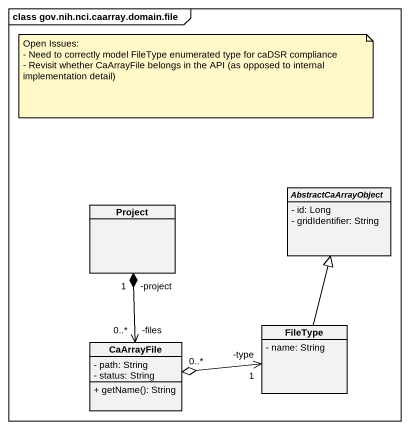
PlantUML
@startuml
mainframe class gov.nih.nci.caarray.domain.file
hide circle
hide empty members
skinparam classAttributeIconSize 0
class Project
abstract class AbstractCaArrayObject {
  - id: Long
  - gridIdentifier: String
}
class FileType {
  - name: String
}
class CaArrayFile {
  - path: String
  - status: String
  + getName(): String
}
Project "-project\n1" *--> "-files\n0..*" CaArrayFile
FileType -up-|> AbstractCaArrayObject
CaArrayFile "0..*" o-right-> "-type\n1" FileType
note as N1
  Open Issues:
  - Need to correctly model FileType enumerated type for caDSR compliance
  - Revisit whether CaArrayFile belongs in the API (as opposed to internal implementation detail)
end note
@enduml
